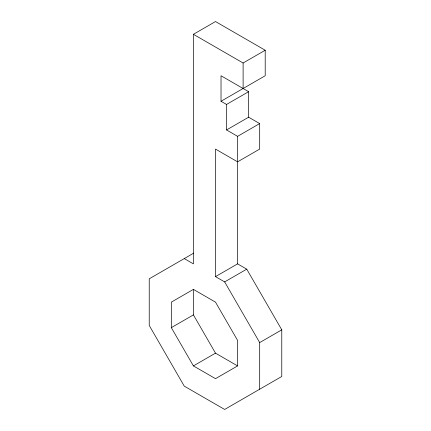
<?xml version="1.0" encoding="UTF-8"?>
<svg xmlns="http://www.w3.org/2000/svg" width="431" height="431" viewBox="0 0 431 431"><rect width="100%" height="100%" fill="white"/><g stroke="black" fill="none" stroke-linecap="round" stroke-linejoin="round"><path stroke-width="0.65" d="M184.258 258.589L193.411 263.874L193.411 34.302L215.5 21.55L265.205 50.244L265.205 75.754L221.022 101.263L221.022 75.754L248.633 91.695L248.633 117.205L226.544 129.957L226.544 104.447L248.633 91.695M193.411 34.302L243.111 63.001L265.205 50.244M226.544 129.957L237.589 136.336L259.683 123.578L259.683 149.088L237.589 161.84L215.5 149.088L215.5 276.627L224.648 281.912L259.683 342.586L259.683 389.225M193.718 253.132L149.228 278.819L149.228 325.453L184.258 386.133L224.648 409.45L281.772 376.473L281.772 329.834L246.742 269.159L237.589 263.874L215.5 276.627M193.411 289.384L171.317 302.136L171.317 327.646L193.411 365.908L215.5 378.66L237.589 365.908L237.589 340.398L215.5 302.136L193.411 289.384L193.411 314.889L215.5 353.151L237.589 365.908M224.648 281.912L246.742 269.159M171.317 327.646L193.411 314.889M193.411 365.908L215.5 353.151M259.683 342.586L281.772 329.834M221.022 101.263L226.544 104.447M248.633 117.205L259.683 123.578M243.111 63.001L243.111 88.506M237.589 136.336L237.589 263.874"/></g></svg>
